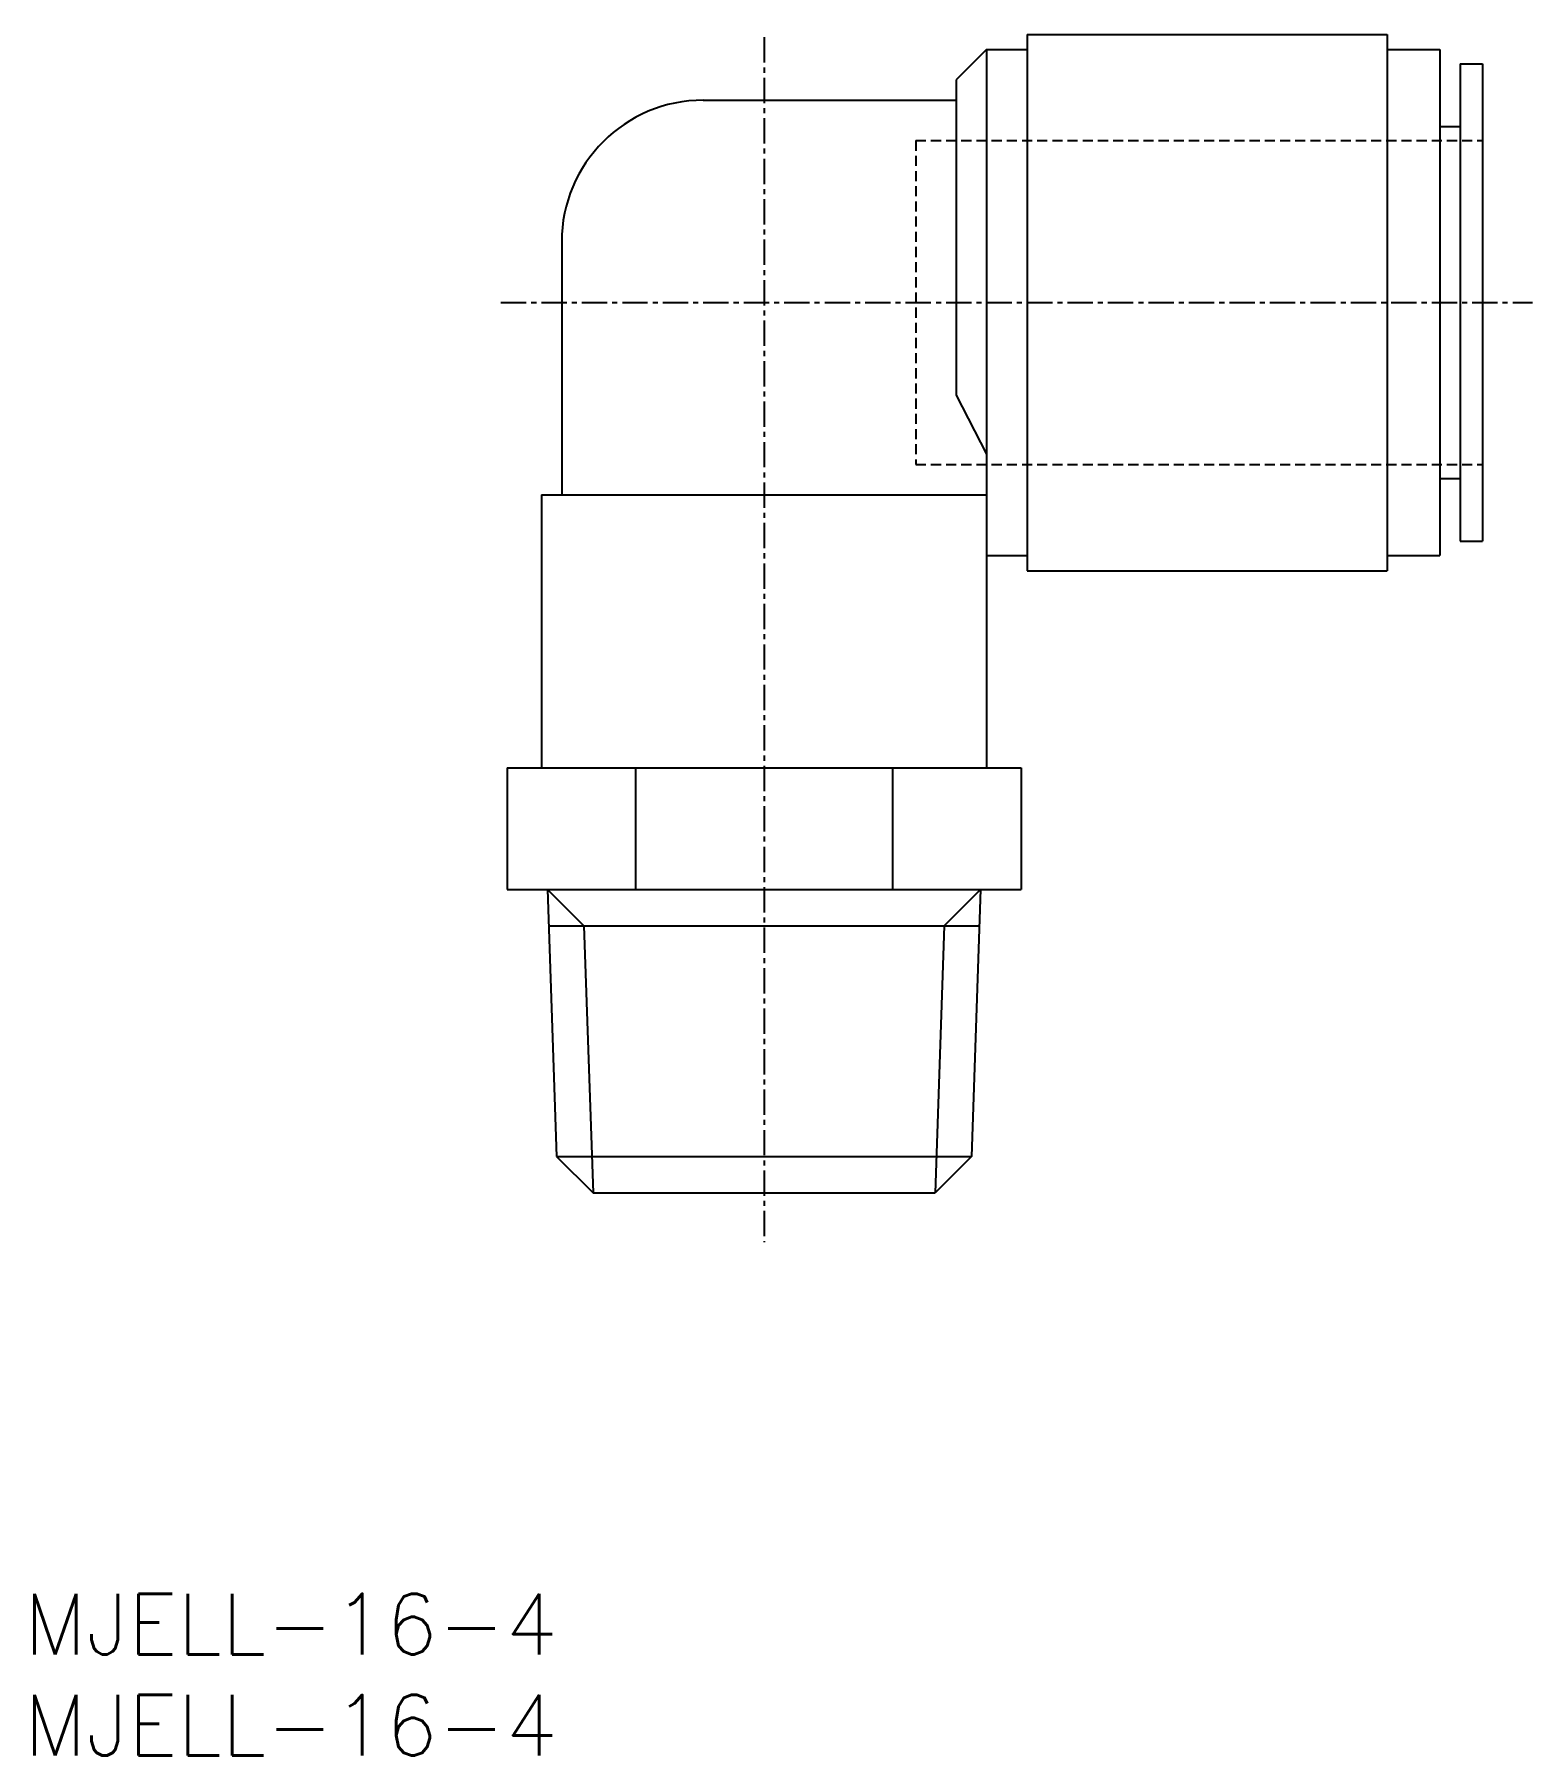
# Model space of a CAD drawing. Extents: x 0.5 to 74.6, y 0 to 85.1.
import ezdxf

# ---------------------------------------------------------------- set-up
doc = ezdxf.new("R2010")
doc.units = 0
doc.linetypes.add('CENTER', pattern=[2, 1.25, -0.25, 0.25, -0.25])
doc.linetypes.add('DASHED', pattern=[0.75, 0.5, -0.25])
doc.layers.get('0').update_dxf_attribs({"linetype": 'CONTINUOUS'})
doc.layers.add('CENTER', color=1, linetype='CENTER')
doc.styles.get("Standard").update_dxf_attribs({"font": 'txt.shx'})

# ---------------------------------------------------------------- blocks, each defined once
blk = doc.blocks.new('*U4')
at = {"color": 7, "linetype": 'CONTINUOUS'}
blk.add_text('MJELL-16-4', height=3, dxfattribs=at).set_placement((0, 5))
blk = doc.blocks.new('*U5')
at = {"color": 7, "linetype": 'CONTINUOUS'}
blk.add_text('MJELL-16-4', height=3, dxfattribs=at).set_placement((0, 0))

msp = doc.modelspace()

# ---------------------------------------------------------------- linework, layer by layer
at = {"color": 7, "linetype": 'CONTINUOUS'}
for p, q in [((49.572, 85.056), (49.572, 58.556)), ((49.572, 85.056), (67.372, 85.056)), ((67.372, 85.056), (67.372, 58.556)), ((47.572, 84.306), (46.072, 82.806)), ((47.572, 84.306), (47.572, 48.806)), ((47.572, 84.306), (49.572, 84.306)), ((67.372, 84.306), (69.972, 84.306)), ((69.972, 84.306), (69.972, 59.306)), ((70.972, 83.606), (72.072, 83.606)), ((70.972, 83.606), (70.972, 60.006)), ((72.072, 83.606), (72.072, 60.006)), ((46.072, 82.806), (46.072, 67.224)), ((33.572, 81.806), (46.072, 81.806)), ((69.972, 80.506), (70.972, 80.506)), ((26.572, 74.806), (26.572, 62.306)), ((46.072, 67.224), (47.572, 64.306)), ((69.972, 63.106), (70.972, 63.106)), ((25.572, 62.306), (47.572, 62.306)), ((25.572, 62.306), (25.572, 48.806)), ((70.972, 60.006), (72.072, 60.006)), ((47.572, 59.306), (49.572, 59.306)), ((67.372, 59.306), (69.972, 59.306)), ((49.572, 58.556), (67.372, 58.556)), ((23.87, 48.806), (23.87, 42.806)), ((23.87, 48.806), (49.274, 48.806)), ((30.221, 48.806), (30.221, 42.806)), ((42.923, 48.806), (42.923, 42.806)), ((49.274, 48.806), (49.274, 42.806)), ((23.87, 42.806), (49.274, 42.806)), ((25.872, 42.806), (26.322, 29.606)), ((47.272, 42.806), (46.822, 29.606)), ((25.933, 41.006), (47.211, 41.006)), ((26.322, 29.606), (28.122, 27.806)), ((26.322, 29.606), (46.822, 29.606)), ((46.822, 29.606), (45.022, 27.806)), ((28.122, 27.806), (45.022, 27.806))]:
    msp.add_line(p, q, dxfattribs=at)
at = {"color": 3, "linetype": 'DASHED'}
for p, q in [((44.072, 79.806), (72.072, 79.806)), ((44.072, 79.806), (44.072, 63.806)), ((44.072, 63.806), (72.072, 63.806))]:
    msp.add_line(p, q, dxfattribs=at)
at = {"color": 3, "linetype": 'CONTINUOUS'}
for p, q in [((25.872, 42.806), (27.672, 41.006)), ((47.272, 42.806), (45.472, 41.006)), ((27.672, 41.006), (28.122, 27.806)), ((45.472, 41.006), (45.022, 27.806))]:
    msp.add_line(p, q, dxfattribs=at)
at = {"color": 7, "linetype": 'CONTINUOUS'}
msp.add_arc((33.572, 74.806), 7, 89.99998, 179.99996, dxfattribs=at)
at = {"layer": 'CENTER', "color": 1, "linetype": 'CENTER'}
for p, q in [((36.572, 84.914), (36.572, 25.38)), ((23.571, 71.806), (74.554, 71.806))]:
    msp.add_line(p, q, dxfattribs=at)

# ---------------------------------------------------------------- block references
at = {"color": 7, "linetype": 'CONTINUOUS'}
for name in ['*U4', '*U5']:
    msp.add_blockref(name, (0, 0), dxfattribs=at)

doc.saveas('drawing.dxf')
